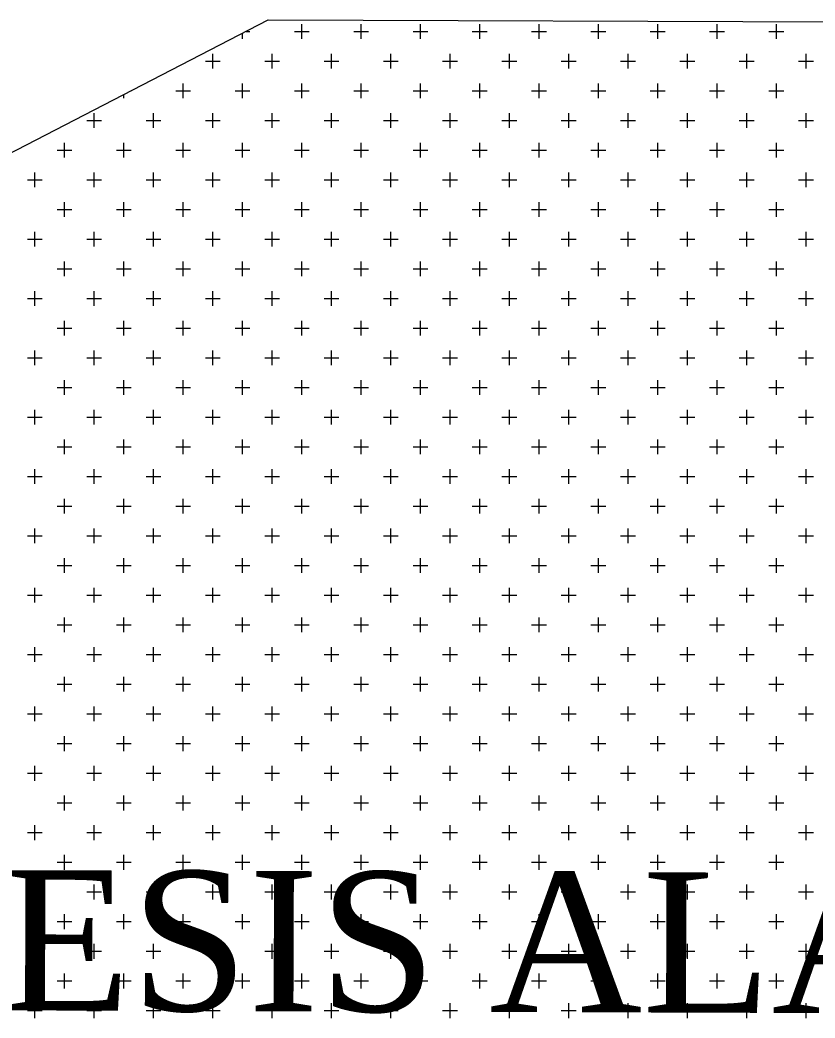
# Model space of a CAD drawing. Header units: metres. Extents: x 476631 to 477421, y 4483749 to 4484052.
# Drawn here: x 477283.62 to 477300.64, y 4484030.75 to 4484052.11 of the extents above; entities that cross this region are included whole.
import ezdxf

# ---------------------------------------------------------------- set-up
doc = ezdxf.new("R2010")
doc.units = ezdxf.units.M
doc.layers.add('PL_İDARİ_TESİS', color=163, linetype='Continuous', lineweight=0)
doc.layers.add('SM_SEMBOL', color=18, linetype='Continuous', lineweight=0)
doc.styles.get("Standard").update_dxf_attribs({"font": 'TimesNewRoman.ttf'})

msp = doc.modelspace()

# ---------------------------------------------------------------- linework, layer by layer
at = {"layer": 'PL_İDARİ_TESİS', "color": 5}
for p, q in [((477278.8, 4484046.885), (477288.938, 4484052.111)), ((477288.938, 4484052.111), (477307.48, 4484052.048))]:
    msp.add_line(p, q, dxfattribs=at)
at = {"layer": 'PL_İDARİ_TESİS', "color": 5, "linetype": 'Continuous'}
for p, q in [((477288.461, 4484051.865), (477288.542, 4484051.865)), ((477289.495, 4484051.865), (477289.812, 4484051.865)), ((477289.654, 4484051.706), (477289.654, 4484052.024)), ((477290.765, 4484051.865), (477291.082, 4484051.865)), ((477290.924, 4484051.706), (477290.924, 4484052.024)), ((477292.035, 4484051.865), (477292.352, 4484051.865)), ((477292.194, 4484051.706), (477292.194, 4484052.024)), ((477293.305, 4484051.865), (477293.622, 4484051.865)), ((477293.464, 4484051.706), (477293.464, 4484052.024)), ((477294.575, 4484051.865), (477294.892, 4484051.865)), ((477294.734, 4484051.706), (477294.734, 4484052.024)), ((477295.845, 4484051.865), (477296.162, 4484051.865)), ((477296.004, 4484051.706), (477296.004, 4484052.024)), ((477297.115, 4484051.865), (477297.432, 4484051.865)), ((477297.274, 4484051.706), (477297.274, 4484052.024)), ((477298.385, 4484051.865), (477298.702, 4484051.865)), ((477298.544, 4484051.706), (477298.544, 4484052.024)), ((477299.655, 4484051.865), (477299.972, 4484051.865)), ((477299.814, 4484051.706), (477299.814, 4484052.024)), ((477288.384, 4484051.706), (477288.384, 4484051.825)), ((477287.59, 4484051.23), (477287.907, 4484051.23)), ((477287.749, 4484051.071), (477287.749, 4484051.389)), ((477288.86, 4484051.23), (477289.177, 4484051.23)), ((477289.019, 4484051.071), (477289.019, 4484051.389)), ((477290.13, 4484051.23), (477290.447, 4484051.23)), ((477290.289, 4484051.071), (477290.289, 4484051.389)), ((477291.4, 4484051.23), (477291.717, 4484051.23)), ((477291.559, 4484051.071), (477291.559, 4484051.389)), ((477292.67, 4484051.23), (477292.987, 4484051.23)), ((477292.829, 4484051.071), (477292.829, 4484051.389)), ((477293.94, 4484051.23), (477294.257, 4484051.23)), ((477294.099, 4484051.071), (477294.099, 4484051.389)), ((477295.21, 4484051.23), (477295.527, 4484051.23)), ((477295.369, 4484051.071), (477295.369, 4484051.389)), ((477296.48, 4484051.23), (477296.797, 4484051.23)), ((477296.639, 4484051.071), (477296.639, 4484051.389)), ((477297.75, 4484051.23), (477298.067, 4484051.23)), ((477297.909, 4484051.071), (477297.909, 4484051.389)), ((477299.02, 4484051.23), (477299.337, 4484051.23)), ((477299.179, 4484051.071), (477299.179, 4484051.389)), ((477300.29, 4484051.23), (477300.607, 4484051.23)), ((477300.449, 4484051.071), (477300.449, 4484051.389)), ((477285.998, 4484050.595), (477286.002, 4484050.595)), ((477286.955, 4484050.595), (477287.272, 4484050.595)), ((477287.114, 4484050.436), (477287.114, 4484050.754)), ((477288.225, 4484050.595), (477288.542, 4484050.595)), ((477288.384, 4484050.436), (477288.384, 4484050.754)), ((477289.495, 4484050.595), (477289.812, 4484050.595)), ((477289.654, 4484050.436), (477289.654, 4484050.754)), ((477290.765, 4484050.595), (477291.082, 4484050.595)), ((477290.924, 4484050.436), (477290.924, 4484050.754)), ((477292.035, 4484050.595), (477292.352, 4484050.595)), ((477292.194, 4484050.436), (477292.194, 4484050.754)), ((477293.305, 4484050.595), (477293.622, 4484050.595)), ((477293.464, 4484050.436), (477293.464, 4484050.754)), ((477294.575, 4484050.595), (477294.892, 4484050.595)), ((477294.734, 4484050.436), (477294.734, 4484050.754)), ((477295.845, 4484050.595), (477296.162, 4484050.595)), ((477296.004, 4484050.436), (477296.004, 4484050.754)), ((477297.115, 4484050.595), (477297.432, 4484050.595)), ((477297.274, 4484050.436), (477297.274, 4484050.754)), ((477298.385, 4484050.595), (477298.702, 4484050.595)), ((477298.544, 4484050.436), (477298.544, 4484050.754)), ((477299.655, 4484050.595), (477299.972, 4484050.595)), ((477299.814, 4484050.436), (477299.814, 4484050.754)), ((477285.844, 4484050.436), (477285.844, 4484050.516)), ((477285.05, 4484049.96), (477285.367, 4484049.96)), ((477285.209, 4484049.801), (477285.209, 4484050.119)), ((477286.32, 4484049.96), (477286.637, 4484049.96)), ((477286.479, 4484049.801), (477286.479, 4484050.119)), ((477287.59, 4484049.96), (477287.907, 4484049.96)), ((477287.749, 4484049.801), (477287.749, 4484050.119)), ((477288.86, 4484049.96), (477289.177, 4484049.96)), ((477289.019, 4484049.801), (477289.019, 4484050.119)), ((477290.13, 4484049.96), (477290.447, 4484049.96)), ((477290.289, 4484049.801), (477290.289, 4484050.119)), ((477291.4, 4484049.96), (477291.717, 4484049.96)), ((477291.559, 4484049.801), (477291.559, 4484050.119)), ((477292.67, 4484049.96), (477292.987, 4484049.96)), ((477292.829, 4484049.801), (477292.829, 4484050.119)), ((477293.94, 4484049.96), (477294.257, 4484049.96)), ((477294.099, 4484049.801), (477294.099, 4484050.119)), ((477295.21, 4484049.96), (477295.527, 4484049.96)), ((477295.369, 4484049.801), (477295.369, 4484050.119)), ((477296.48, 4484049.96), (477296.797, 4484049.96)), ((477296.639, 4484049.801), (477296.639, 4484050.119)), ((477297.75, 4484049.96), (477298.067, 4484049.96)), ((477297.909, 4484049.801), (477297.909, 4484050.119)), ((477299.02, 4484049.96), (477299.337, 4484049.96)), ((477299.179, 4484049.801), (477299.179, 4484050.119)), ((477300.29, 4484049.96), (477300.607, 4484049.96)), ((477300.449, 4484049.801), (477300.449, 4484050.119)), ((477284.415, 4484049.325), (477284.732, 4484049.325)), ((477284.574, 4484049.166), (477284.574, 4484049.484)), ((477285.685, 4484049.325), (477286.002, 4484049.325)), ((477285.844, 4484049.166), (477285.844, 4484049.484)), ((477286.955, 4484049.325), (477287.272, 4484049.325)), ((477287.114, 4484049.166), (477287.114, 4484049.484)), ((477288.225, 4484049.325), (477288.542, 4484049.325)), ((477288.384, 4484049.166), (477288.384, 4484049.484)), ((477289.495, 4484049.325), (477289.812, 4484049.325)), ((477289.654, 4484049.166), (477289.654, 4484049.484)), ((477290.765, 4484049.325), (477291.082, 4484049.325)), ((477290.924, 4484049.166), (477290.924, 4484049.484)), ((477292.035, 4484049.325), (477292.352, 4484049.325)), ((477292.194, 4484049.166), (477292.194, 4484049.484)), ((477293.305, 4484049.325), (477293.622, 4484049.325)), ((477293.464, 4484049.166), (477293.464, 4484049.484)), ((477294.575, 4484049.325), (477294.892, 4484049.325)), ((477294.734, 4484049.166), (477294.734, 4484049.484)), ((477295.845, 4484049.325), (477296.162, 4484049.325)), ((477296.004, 4484049.166), (477296.004, 4484049.484)), ((477297.115, 4484049.325), (477297.432, 4484049.325)), ((477297.274, 4484049.166), (477297.274, 4484049.484)), ((477298.385, 4484049.325), (477298.702, 4484049.325)), ((477298.544, 4484049.166), (477298.544, 4484049.484)), ((477299.655, 4484049.325), (477299.972, 4484049.325)), ((477299.814, 4484049.166), (477299.814, 4484049.484)), ((477283.78, 4484048.69), (477284.097, 4484048.69)), ((477283.939, 4484048.531), (477283.939, 4484048.849)), ((477285.05, 4484048.69), (477285.367, 4484048.69)), ((477285.209, 4484048.531), (477285.209, 4484048.849)), ((477286.32, 4484048.69), (477286.637, 4484048.69)), ((477286.479, 4484048.531), (477286.479, 4484048.849)), ((477287.59, 4484048.69), (477287.907, 4484048.69)), ((477287.749, 4484048.531), (477287.749, 4484048.849)), ((477288.86, 4484048.69), (477289.177, 4484048.69)), ((477289.019, 4484048.531), (477289.019, 4484048.849)), ((477290.13, 4484048.69), (477290.447, 4484048.69)), ((477290.289, 4484048.531), (477290.289, 4484048.849)), ((477291.4, 4484048.69), (477291.717, 4484048.69)), ((477291.559, 4484048.531), (477291.559, 4484048.849)), ((477292.67, 4484048.69), (477292.987, 4484048.69)), ((477292.829, 4484048.531), (477292.829, 4484048.849)), ((477293.94, 4484048.69), (477294.257, 4484048.69)), ((477294.099, 4484048.531), (477294.099, 4484048.849)), ((477295.21, 4484048.69), (477295.527, 4484048.69)), ((477295.369, 4484048.531), (477295.369, 4484048.849)), ((477296.48, 4484048.69), (477296.797, 4484048.69)), ((477296.639, 4484048.531), (477296.639, 4484048.849)), ((477297.75, 4484048.69), (477298.067, 4484048.69)), ((477297.909, 4484048.531), (477297.909, 4484048.849)), ((477299.02, 4484048.69), (477299.337, 4484048.69)), ((477299.179, 4484048.531), (477299.179, 4484048.849)), ((477300.29, 4484048.69), (477300.607, 4484048.69)), ((477300.449, 4484048.531), (477300.449, 4484048.849)), ((477284.415, 4484048.055), (477284.732, 4484048.055)), ((477284.574, 4484047.896), (477284.574, 4484048.214)), ((477285.685, 4484048.055), (477286.002, 4484048.055)), ((477285.844, 4484047.896), (477285.844, 4484048.214)), ((477286.955, 4484048.055), (477287.272, 4484048.055)), ((477287.114, 4484047.896), (477287.114, 4484048.214)), ((477288.225, 4484048.055), (477288.542, 4484048.055)), ((477288.384, 4484047.896), (477288.384, 4484048.214)), ((477289.495, 4484048.055), (477289.812, 4484048.055)), ((477289.654, 4484047.896), (477289.654, 4484048.214)), ((477290.765, 4484048.055), (477291.082, 4484048.055)), ((477290.924, 4484047.896), (477290.924, 4484048.214)), ((477292.035, 4484048.055), (477292.352, 4484048.055)), ((477292.194, 4484047.896), (477292.194, 4484048.214)), ((477293.305, 4484048.055), (477293.622, 4484048.055)), ((477293.464, 4484047.896), (477293.464, 4484048.214)), ((477294.575, 4484048.055), (477294.892, 4484048.055)), ((477294.734, 4484047.896), (477294.734, 4484048.214)), ((477295.845, 4484048.055), (477296.162, 4484048.055)), ((477296.004, 4484047.896), (477296.004, 4484048.214)), ((477297.115, 4484048.055), (477297.432, 4484048.055)), ((477297.274, 4484047.896), (477297.274, 4484048.214)), ((477298.385, 4484048.055), (477298.702, 4484048.055)), ((477298.544, 4484047.896), (477298.544, 4484048.214)), ((477299.655, 4484048.055), (477299.972, 4484048.055)), ((477299.814, 4484047.896), (477299.814, 4484048.214)), ((477283.939, 4484047.261), (477283.939, 4484047.579)), ((477285.209, 4484047.261), (477285.209, 4484047.579)), ((477286.479, 4484047.261), (477286.479, 4484047.579)), ((477287.749, 4484047.261), (477287.749, 4484047.579)), ((477289.019, 4484047.261), (477289.019, 4484047.579)), ((477290.289, 4484047.261), (477290.289, 4484047.579)), ((477291.559, 4484047.261), (477291.559, 4484047.579)), ((477292.829, 4484047.261), (477292.829, 4484047.579)), ((477294.099, 4484047.261), (477294.099, 4484047.579)), ((477295.369, 4484047.261), (477295.369, 4484047.579)), ((477296.639, 4484047.261), (477296.639, 4484047.579)), ((477297.909, 4484047.261), (477297.909, 4484047.579)), ((477299.179, 4484047.261), (477299.179, 4484047.579)), ((477300.449, 4484047.261), (477300.449, 4484047.579)), ((477283.78, 4484047.42), (477284.097, 4484047.42)), ((477285.05, 4484047.42), (477285.367, 4484047.42)), ((477286.32, 4484047.42), (477286.637, 4484047.42)), ((477287.59, 4484047.42), (477287.907, 4484047.42)), ((477288.86, 4484047.42), (477289.177, 4484047.42)), ((477290.13, 4484047.42), (477290.447, 4484047.42)), ((477291.4, 4484047.42), (477291.717, 4484047.42)), ((477292.67, 4484047.42), (477292.987, 4484047.42)), ((477293.94, 4484047.42), (477294.257, 4484047.42)), ((477295.21, 4484047.42), (477295.527, 4484047.42)), ((477296.48, 4484047.42), (477296.797, 4484047.42)), ((477297.75, 4484047.42), (477298.067, 4484047.42)), ((477299.02, 4484047.42), (477299.337, 4484047.42)), ((477300.29, 4484047.42), (477300.607, 4484047.42)), ((477284.574, 4484046.626), (477284.574, 4484046.944)), ((477285.844, 4484046.626), (477285.844, 4484046.944)), ((477287.114, 4484046.626), (477287.114, 4484046.944)), ((477288.384, 4484046.626), (477288.384, 4484046.944)), ((477289.654, 4484046.626), (477289.654, 4484046.944)), ((477290.924, 4484046.626), (477290.924, 4484046.944)), ((477292.194, 4484046.626), (477292.194, 4484046.944)), ((477293.464, 4484046.626), (477293.464, 4484046.944)), ((477294.734, 4484046.626), (477294.734, 4484046.944)), ((477296.004, 4484046.626), (477296.004, 4484046.944)), ((477297.274, 4484046.626), (477297.274, 4484046.944)), ((477298.544, 4484046.626), (477298.544, 4484046.944)), ((477299.814, 4484046.626), (477299.814, 4484046.944)), ((477284.415, 4484046.785), (477284.732, 4484046.785)), ((477285.685, 4484046.785), (477286.002, 4484046.785)), ((477286.955, 4484046.785), (477287.272, 4484046.785)), ((477288.225, 4484046.785), (477288.542, 4484046.785)), ((477289.495, 4484046.785), (477289.812, 4484046.785)), ((477290.765, 4484046.785), (477291.082, 4484046.785)), ((477292.035, 4484046.785), (477292.352, 4484046.785)), ((477293.305, 4484046.785), (477293.622, 4484046.785)), ((477294.575, 4484046.785), (477294.892, 4484046.785)), ((477295.845, 4484046.785), (477296.162, 4484046.785)), ((477297.115, 4484046.785), (477297.432, 4484046.785)), ((477298.385, 4484046.785), (477298.702, 4484046.785)), ((477299.655, 4484046.785), (477299.972, 4484046.785)), ((477283.939, 4484045.991), (477283.939, 4484046.309)), ((477285.209, 4484045.991), (477285.209, 4484046.309)), ((477286.479, 4484045.991), (477286.479, 4484046.309)), ((477287.749, 4484045.991), (477287.749, 4484046.309)), ((477289.019, 4484045.991), (477289.019, 4484046.309)), ((477290.289, 4484045.991), (477290.289, 4484046.309)), ((477291.559, 4484045.991), (477291.559, 4484046.309)), ((477292.829, 4484045.991), (477292.829, 4484046.309)), ((477294.099, 4484045.991), (477294.099, 4484046.309)), ((477295.369, 4484045.991), (477295.369, 4484046.309)), ((477296.639, 4484045.991), (477296.639, 4484046.309)), ((477297.909, 4484045.991), (477297.909, 4484046.309)), ((477299.179, 4484045.991), (477299.179, 4484046.309)), ((477300.449, 4484045.991), (477300.449, 4484046.309)), ((477283.78, 4484046.15), (477284.097, 4484046.15)), ((477285.05, 4484046.15), (477285.367, 4484046.15)), ((477286.32, 4484046.15), (477286.637, 4484046.15)), ((477287.59, 4484046.15), (477287.907, 4484046.15)), ((477288.86, 4484046.15), (477289.177, 4484046.15)), ((477290.13, 4484046.15), (477290.447, 4484046.15)), ((477291.4, 4484046.15), (477291.717, 4484046.15)), ((477292.67, 4484046.15), (477292.987, 4484046.15)), ((477293.94, 4484046.15), (477294.257, 4484046.15)), ((477295.21, 4484046.15), (477295.527, 4484046.15)), ((477296.48, 4484046.15), (477296.797, 4484046.15)), ((477297.75, 4484046.15), (477298.067, 4484046.15)), ((477299.02, 4484046.15), (477299.337, 4484046.15)), ((477300.29, 4484046.15), (477300.607, 4484046.15)), ((477284.574, 4484045.356), (477284.574, 4484045.674)), ((477285.844, 4484045.356), (477285.844, 4484045.674)), ((477287.114, 4484045.356), (477287.114, 4484045.674)), ((477288.384, 4484045.356), (477288.384, 4484045.674)), ((477289.654, 4484045.356), (477289.654, 4484045.674)), ((477290.924, 4484045.356), (477290.924, 4484045.674)), ((477292.194, 4484045.356), (477292.194, 4484045.674)), ((477293.464, 4484045.356), (477293.464, 4484045.674)), ((477294.734, 4484045.356), (477294.734, 4484045.674)), ((477296.004, 4484045.356), (477296.004, 4484045.674)), ((477297.274, 4484045.356), (477297.274, 4484045.674)), ((477298.544, 4484045.356), (477298.544, 4484045.674)), ((477299.814, 4484045.356), (477299.814, 4484045.674)), ((477284.415, 4484045.515), (477284.732, 4484045.515)), ((477285.685, 4484045.515), (477286.002, 4484045.515)), ((477286.955, 4484045.515), (477287.272, 4484045.515)), ((477288.225, 4484045.515), (477288.542, 4484045.515)), ((477289.495, 4484045.515), (477289.812, 4484045.515)), ((477290.765, 4484045.515), (477291.082, 4484045.515)), ((477292.035, 4484045.515), (477292.352, 4484045.515)), ((477293.305, 4484045.515), (477293.622, 4484045.515)), ((477294.575, 4484045.515), (477294.892, 4484045.515)), ((477295.845, 4484045.515), (477296.162, 4484045.515)), ((477297.115, 4484045.515), (477297.432, 4484045.515)), ((477298.385, 4484045.515), (477298.702, 4484045.515)), ((477299.655, 4484045.515), (477299.972, 4484045.515)), ((477283.939, 4484044.721), (477283.939, 4484045.039)), ((477285.209, 4484044.721), (477285.209, 4484045.039)), ((477286.479, 4484044.721), (477286.479, 4484045.039)), ((477287.749, 4484044.721), (477287.749, 4484045.039)), ((477289.019, 4484044.721), (477289.019, 4484045.039)), ((477290.289, 4484044.721), (477290.289, 4484045.039)), ((477291.559, 4484044.721), (477291.559, 4484045.039)), ((477292.829, 4484044.721), (477292.829, 4484045.039)), ((477294.099, 4484044.721), (477294.099, 4484045.039)), ((477295.369, 4484044.721), (477295.369, 4484045.039)), ((477296.639, 4484044.721), (477296.639, 4484045.039)), ((477297.909, 4484044.721), (477297.909, 4484045.039)), ((477299.179, 4484044.721), (477299.179, 4484045.039)), ((477300.449, 4484044.721), (477300.449, 4484045.039)), ((477283.78, 4484044.88), (477284.097, 4484044.88)), ((477285.05, 4484044.88), (477285.367, 4484044.88)), ((477286.32, 4484044.88), (477286.637, 4484044.88)), ((477287.59, 4484044.88), (477287.907, 4484044.88)), ((477288.86, 4484044.88), (477289.177, 4484044.88)), ((477290.13, 4484044.88), (477290.447, 4484044.88)), ((477291.4, 4484044.88), (477291.717, 4484044.88)), ((477292.67, 4484044.88), (477292.987, 4484044.88)), ((477293.94, 4484044.88), (477294.257, 4484044.88)), ((477295.21, 4484044.88), (477295.527, 4484044.88)), ((477296.48, 4484044.88), (477296.797, 4484044.88)), ((477297.75, 4484044.88), (477298.067, 4484044.88)), ((477299.02, 4484044.88), (477299.337, 4484044.88)), ((477300.29, 4484044.88), (477300.607, 4484044.88)), ((477284.574, 4484044.086), (477284.574, 4484044.404)), ((477285.844, 4484044.086), (477285.844, 4484044.404)), ((477287.114, 4484044.086), (477287.114, 4484044.404)), ((477288.384, 4484044.086), (477288.384, 4484044.404)), ((477289.654, 4484044.086), (477289.654, 4484044.404)), ((477290.924, 4484044.086), (477290.924, 4484044.404)), ((477292.194, 4484044.086), (477292.194, 4484044.404)), ((477293.464, 4484044.086), (477293.464, 4484044.404)), ((477294.734, 4484044.086), (477294.734, 4484044.404)), ((477296.004, 4484044.086), (477296.004, 4484044.404)), ((477297.274, 4484044.086), (477297.274, 4484044.404)), ((477298.544, 4484044.086), (477298.544, 4484044.404)), ((477299.814, 4484044.086), (477299.814, 4484044.404)), ((477284.415, 4484044.245), (477284.732, 4484044.245)), ((477285.685, 4484044.245), (477286.002, 4484044.245)), ((477286.955, 4484044.245), (477287.272, 4484044.245)), ((477288.225, 4484044.245), (477288.542, 4484044.245)), ((477289.495, 4484044.245), (477289.812, 4484044.245)), ((477290.765, 4484044.245), (477291.082, 4484044.245)), ((477292.035, 4484044.245), (477292.352, 4484044.245)), ((477293.305, 4484044.245), (477293.622, 4484044.245)), ((477294.575, 4484044.245), (477294.892, 4484044.245)), ((477295.845, 4484044.245), (477296.162, 4484044.245)), ((477297.115, 4484044.245), (477297.432, 4484044.245)), ((477298.385, 4484044.245), (477298.702, 4484044.245)), ((477299.655, 4484044.245), (477299.972, 4484044.245)), ((477283.939, 4484043.451), (477283.939, 4484043.769)), ((477285.209, 4484043.451), (477285.209, 4484043.769)), ((477286.479, 4484043.451), (477286.479, 4484043.769)), ((477287.749, 4484043.451), (477287.749, 4484043.769)), ((477289.019, 4484043.451), (477289.019, 4484043.769)), ((477290.289, 4484043.451), (477290.289, 4484043.769)), ((477291.559, 4484043.451), (477291.559, 4484043.769)), ((477292.829, 4484043.451), (477292.829, 4484043.769)), ((477294.099, 4484043.451), (477294.099, 4484043.769)), ((477295.369, 4484043.451), (477295.369, 4484043.769)), ((477296.639, 4484043.451), (477296.639, 4484043.769)), ((477297.909, 4484043.451), (477297.909, 4484043.769)), ((477299.179, 4484043.451), (477299.179, 4484043.769)), ((477300.449, 4484043.451), (477300.449, 4484043.769)), ((477283.78, 4484043.61), (477284.097, 4484043.61)), ((477285.05, 4484043.61), (477285.367, 4484043.61)), ((477286.32, 4484043.61), (477286.637, 4484043.61)), ((477287.59, 4484043.61), (477287.907, 4484043.61)), ((477288.86, 4484043.61), (477289.177, 4484043.61)), ((477290.13, 4484043.61), (477290.447, 4484043.61)), ((477291.4, 4484043.61), (477291.717, 4484043.61)), ((477292.67, 4484043.61), (477292.987, 4484043.61)), ((477293.94, 4484043.61), (477294.257, 4484043.61)), ((477295.21, 4484043.61), (477295.527, 4484043.61)), ((477296.48, 4484043.61), (477296.797, 4484043.61)), ((477297.75, 4484043.61), (477298.067, 4484043.61)), ((477299.02, 4484043.61), (477299.337, 4484043.61)), ((477300.29, 4484043.61), (477300.607, 4484043.61)), ((477284.574, 4484042.816), (477284.574, 4484043.134)), ((477285.844, 4484042.816), (477285.844, 4484043.134)), ((477287.114, 4484042.816), (477287.114, 4484043.134)), ((477288.384, 4484042.816), (477288.384, 4484043.134)), ((477289.654, 4484042.816), (477289.654, 4484043.134)), ((477290.924, 4484042.816), (477290.924, 4484043.134)), ((477292.194, 4484042.816), (477292.194, 4484043.134)), ((477293.464, 4484042.816), (477293.464, 4484043.134)), ((477294.734, 4484042.816), (477294.734, 4484043.134)), ((477296.004, 4484042.816), (477296.004, 4484043.134)), ((477297.274, 4484042.816), (477297.274, 4484043.134)), ((477298.544, 4484042.816), (477298.544, 4484043.134)), ((477299.814, 4484042.816), (477299.814, 4484043.134)), ((477284.415, 4484042.975), (477284.732, 4484042.975)), ((477285.685, 4484042.975), (477286.002, 4484042.975)), ((477286.955, 4484042.975), (477287.272, 4484042.975)), ((477288.225, 4484042.975), (477288.542, 4484042.975)), ((477289.495, 4484042.975), (477289.812, 4484042.975)), ((477290.765, 4484042.975), (477291.082, 4484042.975)), ((477292.035, 4484042.975), (477292.352, 4484042.975)), ((477293.305, 4484042.975), (477293.622, 4484042.975)), ((477294.575, 4484042.975), (477294.892, 4484042.975)), ((477295.845, 4484042.975), (477296.162, 4484042.975)), ((477297.115, 4484042.975), (477297.432, 4484042.975)), ((477298.385, 4484042.975), (477298.702, 4484042.975)), ((477299.655, 4484042.975), (477299.972, 4484042.975)), ((477283.939, 4484042.181), (477283.939, 4484042.499)), ((477285.209, 4484042.181), (477285.209, 4484042.499)), ((477286.479, 4484042.181), (477286.479, 4484042.499)), ((477287.749, 4484042.181), (477287.749, 4484042.499)), ((477289.019, 4484042.181), (477289.019, 4484042.499)), ((477290.289, 4484042.181), (477290.289, 4484042.499)), ((477291.559, 4484042.181), (477291.559, 4484042.499)), ((477292.829, 4484042.181), (477292.829, 4484042.499)), ((477294.099, 4484042.181), (477294.099, 4484042.499)), ((477295.369, 4484042.181), (477295.369, 4484042.499)), ((477296.639, 4484042.181), (477296.639, 4484042.499)), ((477297.909, 4484042.181), (477297.909, 4484042.499)), ((477299.179, 4484042.181), (477299.179, 4484042.499)), ((477300.449, 4484042.181), (477300.449, 4484042.499)), ((477283.78, 4484042.34), (477284.097, 4484042.34)), ((477285.05, 4484042.34), (477285.367, 4484042.34)), ((477286.32, 4484042.34), (477286.637, 4484042.34)), ((477287.59, 4484042.34), (477287.907, 4484042.34)), ((477288.86, 4484042.34), (477289.177, 4484042.34)), ((477290.13, 4484042.34), (477290.447, 4484042.34)), ((477291.4, 4484042.34), (477291.717, 4484042.34)), ((477292.67, 4484042.34), (477292.987, 4484042.34)), ((477293.94, 4484042.34), (477294.257, 4484042.34)), ((477295.21, 4484042.34), (477295.527, 4484042.34)), ((477296.48, 4484042.34), (477296.797, 4484042.34)), ((477297.75, 4484042.34), (477298.067, 4484042.34)), ((477299.02, 4484042.34), (477299.337, 4484042.34)), ((477300.29, 4484042.34), (477300.607, 4484042.34)), ((477284.574, 4484041.546), (477284.574, 4484041.864)), ((477285.844, 4484041.546), (477285.844, 4484041.864)), ((477287.114, 4484041.546), (477287.114, 4484041.864)), ((477288.384, 4484041.546), (477288.384, 4484041.864)), ((477289.654, 4484041.546), (477289.654, 4484041.864)), ((477290.924, 4484041.546), (477290.924, 4484041.864)), ((477292.194, 4484041.546), (477292.194, 4484041.864)), ((477293.464, 4484041.546), (477293.464, 4484041.864)), ((477294.734, 4484041.546), (477294.734, 4484041.864)), ((477296.004, 4484041.546), (477296.004, 4484041.864)), ((477297.274, 4484041.546), (477297.274, 4484041.864)), ((477298.544, 4484041.546), (477298.544, 4484041.864)), ((477299.814, 4484041.546), (477299.814, 4484041.864)), ((477284.415, 4484041.705), (477284.732, 4484041.705)), ((477285.685, 4484041.705), (477286.002, 4484041.705)), ((477286.955, 4484041.705), (477287.272, 4484041.705)), ((477288.225, 4484041.705), (477288.542, 4484041.705)), ((477289.495, 4484041.705), (477289.812, 4484041.705)), ((477290.765, 4484041.705), (477291.082, 4484041.705)), ((477292.035, 4484041.705), (477292.352, 4484041.705)), ((477293.305, 4484041.705), (477293.622, 4484041.705)), ((477294.575, 4484041.705), (477294.892, 4484041.705)), ((477295.845, 4484041.705), (477296.162, 4484041.705)), ((477297.115, 4484041.705), (477297.432, 4484041.705)), ((477298.385, 4484041.705), (477298.702, 4484041.705)), ((477299.655, 4484041.705), (477299.972, 4484041.705)), ((477283.939, 4484040.911), (477283.939, 4484041.229)), ((477285.209, 4484040.911), (477285.209, 4484041.229)), ((477286.479, 4484040.911), (477286.479, 4484041.229)), ((477287.749, 4484040.911), (477287.749, 4484041.229)), ((477289.019, 4484040.911), (477289.019, 4484041.229)), ((477290.289, 4484040.911), (477290.289, 4484041.229)), ((477291.559, 4484040.911), (477291.559, 4484041.229)), ((477292.829, 4484040.911), (477292.829, 4484041.229)), ((477294.099, 4484040.911), (477294.099, 4484041.229)), ((477295.369, 4484040.911), (477295.369, 4484041.229)), ((477296.639, 4484040.911), (477296.639, 4484041.229)), ((477297.909, 4484040.911), (477297.909, 4484041.229)), ((477299.179, 4484040.911), (477299.179, 4484041.229)), ((477300.449, 4484040.911), (477300.449, 4484041.229)), ((477283.78, 4484041.07), (477284.097, 4484041.07)), ((477285.05, 4484041.07), (477285.367, 4484041.07)), ((477286.32, 4484041.07), (477286.637, 4484041.07)), ((477287.59, 4484041.07), (477287.907, 4484041.07)), ((477288.86, 4484041.07), (477289.177, 4484041.07)), ((477290.13, 4484041.07), (477290.447, 4484041.07)), ((477291.4, 4484041.07), (477291.717, 4484041.07)), ((477292.67, 4484041.07), (477292.987, 4484041.07)), ((477293.94, 4484041.07), (477294.257, 4484041.07)), ((477295.21, 4484041.07), (477295.527, 4484041.07)), ((477296.48, 4484041.07), (477296.797, 4484041.07)), ((477297.75, 4484041.07), (477298.067, 4484041.07)), ((477299.02, 4484041.07), (477299.337, 4484041.07)), ((477300.29, 4484041.07), (477300.607, 4484041.07)), ((477284.574, 4484040.276), (477284.574, 4484040.594)), ((477285.844, 4484040.276), (477285.844, 4484040.594)), ((477287.114, 4484040.276), (477287.114, 4484040.594)), ((477288.384, 4484040.276), (477288.384, 4484040.594)), ((477289.654, 4484040.276), (477289.654, 4484040.594)), ((477290.924, 4484040.276), (477290.924, 4484040.594)), ((477292.194, 4484040.276), (477292.194, 4484040.594)), ((477293.464, 4484040.276), (477293.464, 4484040.594)), ((477294.734, 4484040.276), (477294.734, 4484040.594)), ((477296.004, 4484040.276), (477296.004, 4484040.594)), ((477297.274, 4484040.276), (477297.274, 4484040.594)), ((477298.544, 4484040.276), (477298.544, 4484040.594)), ((477299.814, 4484040.276), (477299.814, 4484040.594)), ((477284.415, 4484040.435), (477284.732, 4484040.435)), ((477285.685, 4484040.435), (477286.002, 4484040.435)), ((477286.955, 4484040.435), (477287.272, 4484040.435)), ((477288.225, 4484040.435), (477288.542, 4484040.435)), ((477289.495, 4484040.435), (477289.812, 4484040.435)), ((477290.765, 4484040.435), (477291.082, 4484040.435)), ((477292.035, 4484040.435), (477292.352, 4484040.435)), ((477293.305, 4484040.435), (477293.622, 4484040.435)), ((477294.575, 4484040.435), (477294.892, 4484040.435)), ((477295.845, 4484040.435), (477296.162, 4484040.435)), ((477297.115, 4484040.435), (477297.432, 4484040.435)), ((477298.385, 4484040.435), (477298.702, 4484040.435)), ((477299.655, 4484040.435), (477299.972, 4484040.435)), ((477283.939, 4484039.641), (477283.939, 4484039.959)), ((477285.209, 4484039.641), (477285.209, 4484039.959)), ((477286.479, 4484039.641), (477286.479, 4484039.959)), ((477287.749, 4484039.641), (477287.749, 4484039.959)), ((477289.019, 4484039.641), (477289.019, 4484039.959)), ((477290.289, 4484039.641), (477290.289, 4484039.959)), ((477291.559, 4484039.641), (477291.559, 4484039.959)), ((477292.829, 4484039.641), (477292.829, 4484039.959)), ((477294.099, 4484039.641), (477294.099, 4484039.959)), ((477295.369, 4484039.641), (477295.369, 4484039.959)), ((477296.639, 4484039.641), (477296.639, 4484039.959)), ((477297.909, 4484039.641), (477297.909, 4484039.959)), ((477299.179, 4484039.641), (477299.179, 4484039.959)), ((477300.449, 4484039.641), (477300.449, 4484039.959)), ((477283.78, 4484039.8), (477284.097, 4484039.8)), ((477285.05, 4484039.8), (477285.367, 4484039.8)), ((477286.32, 4484039.8), (477286.637, 4484039.8)), ((477287.59, 4484039.8), (477287.907, 4484039.8)), ((477288.86, 4484039.8), (477289.177, 4484039.8)), ((477290.13, 4484039.8), (477290.447, 4484039.8)), ((477291.4, 4484039.8), (477291.717, 4484039.8)), ((477292.67, 4484039.8), (477292.987, 4484039.8)), ((477293.94, 4484039.8), (477294.257, 4484039.8)), ((477295.21, 4484039.8), (477295.527, 4484039.8)), ((477296.48, 4484039.8), (477296.797, 4484039.8)), ((477297.75, 4484039.8), (477298.067, 4484039.8)), ((477299.02, 4484039.8), (477299.337, 4484039.8)), ((477300.29, 4484039.8), (477300.607, 4484039.8)), ((477284.574, 4484039.006), (477284.574, 4484039.324)), ((477285.844, 4484039.006), (477285.844, 4484039.324)), ((477287.114, 4484039.006), (477287.114, 4484039.324)), ((477288.384, 4484039.006), (477288.384, 4484039.324)), ((477289.654, 4484039.006), (477289.654, 4484039.324)), ((477290.924, 4484039.006), (477290.924, 4484039.324)), ((477292.194, 4484039.006), (477292.194, 4484039.324)), ((477293.464, 4484039.006), (477293.464, 4484039.324)), ((477294.734, 4484039.006), (477294.734, 4484039.324)), ((477296.004, 4484039.006), (477296.004, 4484039.324)), ((477297.274, 4484039.006), (477297.274, 4484039.324)), ((477298.544, 4484039.006), (477298.544, 4484039.324)), ((477299.814, 4484039.006), (477299.814, 4484039.324)), ((477284.415, 4484039.165), (477284.732, 4484039.165)), ((477285.685, 4484039.165), (477286.002, 4484039.165)), ((477286.955, 4484039.165), (477287.272, 4484039.165)), ((477288.225, 4484039.165), (477288.542, 4484039.165)), ((477289.495, 4484039.165), (477289.812, 4484039.165)), ((477290.765, 4484039.165), (477291.082, 4484039.165)), ((477292.035, 4484039.165), (477292.352, 4484039.165)), ((477293.305, 4484039.165), (477293.622, 4484039.165)), ((477294.575, 4484039.165), (477294.892, 4484039.165)), ((477295.845, 4484039.165), (477296.162, 4484039.165)), ((477297.115, 4484039.165), (477297.432, 4484039.165)), ((477298.385, 4484039.165), (477298.702, 4484039.165)), ((477299.655, 4484039.165), (477299.972, 4484039.165)), ((477283.939, 4484038.371), (477283.939, 4484038.689)), ((477285.209, 4484038.371), (477285.209, 4484038.689)), ((477286.479, 4484038.371), (477286.479, 4484038.689)), ((477287.749, 4484038.371), (477287.749, 4484038.689)), ((477289.019, 4484038.371), (477289.019, 4484038.689)), ((477290.289, 4484038.371), (477290.289, 4484038.689)), ((477291.559, 4484038.371), (477291.559, 4484038.689)), ((477292.829, 4484038.371), (477292.829, 4484038.689)), ((477294.099, 4484038.371), (477294.099, 4484038.689)), ((477295.369, 4484038.371), (477295.369, 4484038.689)), ((477296.639, 4484038.371), (477296.639, 4484038.689)), ((477297.909, 4484038.371), (477297.909, 4484038.689)), ((477299.179, 4484038.371), (477299.179, 4484038.689)), ((477300.449, 4484038.371), (477300.449, 4484038.689)), ((477283.78, 4484038.53), (477284.097, 4484038.53)), ((477285.05, 4484038.53), (477285.367, 4484038.53)), ((477286.32, 4484038.53), (477286.637, 4484038.53)), ((477287.59, 4484038.53), (477287.907, 4484038.53)), ((477288.86, 4484038.53), (477289.177, 4484038.53)), ((477290.13, 4484038.53), (477290.447, 4484038.53)), ((477291.4, 4484038.53), (477291.717, 4484038.53)), ((477292.67, 4484038.53), (477292.987, 4484038.53)), ((477293.94, 4484038.53), (477294.257, 4484038.53)), ((477295.21, 4484038.53), (477295.527, 4484038.53)), ((477296.48, 4484038.53), (477296.797, 4484038.53)), ((477297.75, 4484038.53), (477298.067, 4484038.53)), ((477299.02, 4484038.53), (477299.337, 4484038.53)), ((477300.29, 4484038.53), (477300.607, 4484038.53)), ((477284.574, 4484037.736), (477284.574, 4484038.054)), ((477285.844, 4484037.736), (477285.844, 4484038.054)), ((477287.114, 4484037.736), (477287.114, 4484038.054)), ((477288.384, 4484037.736), (477288.384, 4484038.054)), ((477289.654, 4484037.736), (477289.654, 4484038.054)), ((477290.924, 4484037.736), (477290.924, 4484038.054)), ((477292.194, 4484037.736), (477292.194, 4484038.054)), ((477293.464, 4484037.736), (477293.464, 4484038.054)), ((477294.734, 4484037.736), (477294.734, 4484038.054)), ((477296.004, 4484037.736), (477296.004, 4484038.054)), ((477297.274, 4484037.736), (477297.274, 4484038.054)), ((477298.544, 4484037.736), (477298.544, 4484038.054)), ((477299.814, 4484037.736), (477299.814, 4484038.054)), ((477284.415, 4484037.895), (477284.732, 4484037.895)), ((477285.685, 4484037.895), (477286.002, 4484037.895)), ((477286.955, 4484037.895), (477287.272, 4484037.895)), ((477288.225, 4484037.895), (477288.542, 4484037.895)), ((477289.495, 4484037.895), (477289.812, 4484037.895)), ((477290.765, 4484037.895), (477291.082, 4484037.895)), ((477292.035, 4484037.895), (477292.352, 4484037.895)), ((477293.305, 4484037.895), (477293.622, 4484037.895)), ((477294.575, 4484037.895), (477294.892, 4484037.895)), ((477295.845, 4484037.895), (477296.162, 4484037.895)), ((477297.115, 4484037.895), (477297.432, 4484037.895)), ((477298.385, 4484037.895), (477298.702, 4484037.895)), ((477299.655, 4484037.895), (477299.972, 4484037.895)), ((477283.939, 4484037.101), (477283.939, 4484037.419)), ((477285.209, 4484037.101), (477285.209, 4484037.419)), ((477286.479, 4484037.101), (477286.479, 4484037.419)), ((477287.749, 4484037.101), (477287.749, 4484037.419)), ((477289.019, 4484037.101), (477289.019, 4484037.419)), ((477290.289, 4484037.101), (477290.289, 4484037.419)), ((477291.559, 4484037.101), (477291.559, 4484037.419)), ((477292.829, 4484037.101), (477292.829, 4484037.419)), ((477294.099, 4484037.101), (477294.099, 4484037.419)), ((477295.369, 4484037.101), (477295.369, 4484037.419)), ((477296.639, 4484037.101), (477296.639, 4484037.419)), ((477297.909, 4484037.101), (477297.909, 4484037.419)), ((477299.179, 4484037.101), (477299.179, 4484037.419)), ((477300.449, 4484037.101), (477300.449, 4484037.419)), ((477283.78, 4484037.26), (477284.097, 4484037.26)), ((477285.05, 4484037.26), (477285.367, 4484037.26)), ((477286.32, 4484037.26), (477286.637, 4484037.26)), ((477287.59, 4484037.26), (477287.907, 4484037.26)), ((477288.86, 4484037.26), (477289.177, 4484037.26)), ((477290.13, 4484037.26), (477290.447, 4484037.26)), ((477291.4, 4484037.26), (477291.717, 4484037.26)), ((477292.67, 4484037.26), (477292.987, 4484037.26)), ((477293.94, 4484037.26), (477294.257, 4484037.26)), ((477295.21, 4484037.26), (477295.527, 4484037.26)), ((477296.48, 4484037.26), (477296.797, 4484037.26)), ((477297.75, 4484037.26), (477298.067, 4484037.26)), ((477299.02, 4484037.26), (477299.337, 4484037.26)), ((477300.29, 4484037.26), (477300.607, 4484037.26)), ((477284.574, 4484036.466), (477284.574, 4484036.784)), ((477285.844, 4484036.466), (477285.844, 4484036.784)), ((477287.114, 4484036.466), (477287.114, 4484036.784)), ((477288.384, 4484036.466), (477288.384, 4484036.784)), ((477289.654, 4484036.466), (477289.654, 4484036.784)), ((477290.924, 4484036.466), (477290.924, 4484036.784)), ((477292.194, 4484036.466), (477292.194, 4484036.784)), ((477293.464, 4484036.466), (477293.464, 4484036.784)), ((477294.734, 4484036.466), (477294.734, 4484036.784)), ((477296.004, 4484036.466), (477296.004, 4484036.784)), ((477297.274, 4484036.466), (477297.274, 4484036.784)), ((477298.544, 4484036.466), (477298.544, 4484036.784)), ((477299.814, 4484036.466), (477299.814, 4484036.784)), ((477284.415, 4484036.625), (477284.732, 4484036.625)), ((477285.685, 4484036.625), (477286.002, 4484036.625)), ((477286.955, 4484036.625), (477287.272, 4484036.625)), ((477288.225, 4484036.625), (477288.542, 4484036.625)), ((477289.495, 4484036.625), (477289.812, 4484036.625)), ((477290.765, 4484036.625), (477291.082, 4484036.625)), ((477292.035, 4484036.625), (477292.352, 4484036.625)), ((477293.305, 4484036.625), (477293.622, 4484036.625)), ((477294.575, 4484036.625), (477294.892, 4484036.625)), ((477295.845, 4484036.625), (477296.162, 4484036.625)), ((477297.115, 4484036.625), (477297.432, 4484036.625)), ((477298.385, 4484036.625), (477298.702, 4484036.625)), ((477299.655, 4484036.625), (477299.972, 4484036.625)), ((477283.939, 4484035.831), (477283.939, 4484036.149)), ((477285.209, 4484035.831), (477285.209, 4484036.149)), ((477286.479, 4484035.831), (477286.479, 4484036.149)), ((477287.749, 4484035.831), (477287.749, 4484036.149)), ((477289.019, 4484035.831), (477289.019, 4484036.149)), ((477290.289, 4484035.831), (477290.289, 4484036.149)), ((477291.559, 4484035.831), (477291.559, 4484036.149)), ((477292.829, 4484035.831), (477292.829, 4484036.149)), ((477294.099, 4484035.831), (477294.099, 4484036.149)), ((477295.369, 4484035.831), (477295.369, 4484036.149)), ((477296.639, 4484035.831), (477296.639, 4484036.149)), ((477297.909, 4484035.831), (477297.909, 4484036.149)), ((477299.179, 4484035.831), (477299.179, 4484036.149)), ((477300.449, 4484035.831), (477300.449, 4484036.149)), ((477283.78, 4484035.99), (477284.097, 4484035.99)), ((477285.05, 4484035.99), (477285.367, 4484035.99)), ((477286.32, 4484035.99), (477286.637, 4484035.99)), ((477287.59, 4484035.99), (477287.907, 4484035.99)), ((477288.86, 4484035.99), (477289.177, 4484035.99)), ((477290.13, 4484035.99), (477290.447, 4484035.99)), ((477291.4, 4484035.99), (477291.717, 4484035.99)), ((477292.67, 4484035.99), (477292.987, 4484035.99)), ((477293.94, 4484035.99), (477294.257, 4484035.99)), ((477295.21, 4484035.99), (477295.527, 4484035.99)), ((477296.48, 4484035.99), (477296.797, 4484035.99)), ((477297.75, 4484035.99), (477298.067, 4484035.99)), ((477299.02, 4484035.99), (477299.337, 4484035.99)), ((477300.29, 4484035.99), (477300.607, 4484035.99)), ((477284.574, 4484035.196), (477284.574, 4484035.514)), ((477285.844, 4484035.196), (477285.844, 4484035.514)), ((477287.114, 4484035.196), (477287.114, 4484035.514)), ((477288.384, 4484035.196), (477288.384, 4484035.514)), ((477289.654, 4484035.196), (477289.654, 4484035.514)), ((477290.924, 4484035.196), (477290.924, 4484035.514)), ((477292.194, 4484035.196), (477292.194, 4484035.514)), ((477293.464, 4484035.196), (477293.464, 4484035.514)), ((477294.734, 4484035.196), (477294.734, 4484035.514)), ((477296.004, 4484035.196), (477296.004, 4484035.514)), ((477297.274, 4484035.196), (477297.274, 4484035.514)), ((477298.544, 4484035.196), (477298.544, 4484035.514)), ((477299.814, 4484035.196), (477299.814, 4484035.514)), ((477284.415, 4484035.355), (477284.732, 4484035.355)), ((477285.685, 4484035.355), (477286.002, 4484035.355)), ((477286.955, 4484035.355), (477287.272, 4484035.355)), ((477288.225, 4484035.355), (477288.542, 4484035.355)), ((477289.495, 4484035.355), (477289.812, 4484035.355)), ((477290.765, 4484035.355), (477291.082, 4484035.355)), ((477292.035, 4484035.355), (477292.352, 4484035.355)), ((477293.305, 4484035.355), (477293.622, 4484035.355)), ((477294.575, 4484035.355), (477294.892, 4484035.355)), ((477295.845, 4484035.355), (477296.162, 4484035.355)), ((477297.115, 4484035.355), (477297.432, 4484035.355)), ((477298.385, 4484035.355), (477298.702, 4484035.355)), ((477299.655, 4484035.355), (477299.972, 4484035.355)), ((477283.939, 4484034.561), (477283.939, 4484034.879)), ((477285.209, 4484034.561), (477285.209, 4484034.879)), ((477286.479, 4484034.561), (477286.479, 4484034.879)), ((477287.749, 4484034.561), (477287.749, 4484034.879)), ((477289.019, 4484034.561), (477289.019, 4484034.879)), ((477290.289, 4484034.561), (477290.289, 4484034.879)), ((477291.559, 4484034.561), (477291.559, 4484034.879)), ((477292.829, 4484034.561), (477292.829, 4484034.879)), ((477294.099, 4484034.561), (477294.099, 4484034.879)), ((477295.369, 4484034.561), (477295.369, 4484034.879)), ((477296.639, 4484034.561), (477296.639, 4484034.879)), ((477297.909, 4484034.561), (477297.909, 4484034.879)), ((477299.179, 4484034.561), (477299.179, 4484034.879)), ((477300.449, 4484034.561), (477300.449, 4484034.879)), ((477283.78, 4484034.72), (477284.097, 4484034.72)), ((477285.05, 4484034.72), (477285.367, 4484034.72)), ((477286.32, 4484034.72), (477286.637, 4484034.72)), ((477287.59, 4484034.72), (477287.907, 4484034.72)), ((477288.86, 4484034.72), (477289.177, 4484034.72)), ((477290.13, 4484034.72), (477290.447, 4484034.72)), ((477291.4, 4484034.72), (477291.717, 4484034.72)), ((477292.67, 4484034.72), (477292.987, 4484034.72)), ((477293.94, 4484034.72), (477294.257, 4484034.72)), ((477295.21, 4484034.72), (477295.527, 4484034.72)), ((477296.48, 4484034.72), (477296.797, 4484034.72)), ((477297.75, 4484034.72), (477298.067, 4484034.72)), ((477299.02, 4484034.72), (477299.337, 4484034.72)), ((477300.29, 4484034.72), (477300.607, 4484034.72)), ((477284.574, 4484033.926), (477284.574, 4484034.244)), ((477285.844, 4484033.926), (477285.844, 4484034.244)), ((477287.114, 4484033.926), (477287.114, 4484034.244)), ((477288.384, 4484033.926), (477288.384, 4484034.244)), ((477289.654, 4484033.926), (477289.654, 4484034.244)), ((477290.924, 4484033.926), (477290.924, 4484034.244)), ((477292.194, 4484033.926), (477292.194, 4484034.244)), ((477293.464, 4484033.926), (477293.464, 4484034.244)), ((477294.734, 4484033.926), (477294.734, 4484034.244)), ((477296.004, 4484033.926), (477296.004, 4484034.244)), ((477297.274, 4484033.926), (477297.274, 4484034.244)), ((477298.544, 4484033.926), (477298.544, 4484034.244)), ((477299.814, 4484033.926), (477299.814, 4484034.244)), ((477284.415, 4484034.085), (477284.732, 4484034.085)), ((477285.685, 4484034.085), (477286.002, 4484034.085)), ((477286.955, 4484034.085), (477287.272, 4484034.085)), ((477288.225, 4484034.085), (477288.542, 4484034.085)), ((477289.495, 4484034.085), (477289.812, 4484034.085)), ((477290.765, 4484034.085), (477291.082, 4484034.085)), ((477292.035, 4484034.085), (477292.352, 4484034.085)), ((477293.305, 4484034.085), (477293.622, 4484034.085)), ((477294.575, 4484034.085), (477294.892, 4484034.085)), ((477295.845, 4484034.085), (477296.162, 4484034.085)), ((477297.115, 4484034.085), (477297.432, 4484034.085)), ((477298.385, 4484034.085), (477298.702, 4484034.085)), ((477299.655, 4484034.085), (477299.972, 4484034.085)), ((477283.939, 4484033.291), (477283.939, 4484033.609)), ((477285.209, 4484033.291), (477285.209, 4484033.609)), ((477286.479, 4484033.291), (477286.479, 4484033.609)), ((477287.749, 4484033.291), (477287.749, 4484033.609)), ((477289.019, 4484033.291), (477289.019, 4484033.609)), ((477290.289, 4484033.291), (477290.289, 4484033.609)), ((477291.559, 4484033.291), (477291.559, 4484033.609)), ((477292.829, 4484033.291), (477292.829, 4484033.609)), ((477294.099, 4484033.291), (477294.099, 4484033.609)), ((477295.369, 4484033.291), (477295.369, 4484033.609)), ((477296.639, 4484033.291), (477296.639, 4484033.609)), ((477297.909, 4484033.291), (477297.909, 4484033.609)), ((477299.179, 4484033.291), (477299.179, 4484033.609)), ((477300.449, 4484033.291), (477300.449, 4484033.609)), ((477283.78, 4484033.45), (477284.097, 4484033.45)), ((477285.05, 4484033.45), (477285.367, 4484033.45)), ((477286.32, 4484033.45), (477286.637, 4484033.45)), ((477287.59, 4484033.45), (477287.907, 4484033.45)), ((477288.86, 4484033.45), (477289.177, 4484033.45)), ((477290.13, 4484033.45), (477290.447, 4484033.45)), ((477291.4, 4484033.45), (477291.717, 4484033.45)), ((477292.67, 4484033.45), (477292.987, 4484033.45)), ((477293.94, 4484033.45), (477294.257, 4484033.45)), ((477295.21, 4484033.45), (477295.527, 4484033.45)), ((477296.48, 4484033.45), (477296.797, 4484033.45)), ((477297.75, 4484033.45), (477298.067, 4484033.45)), ((477299.02, 4484033.45), (477299.337, 4484033.45)), ((477300.29, 4484033.45), (477300.607, 4484033.45)), ((477284.574, 4484032.656), (477284.574, 4484032.974)), ((477285.844, 4484032.656), (477285.844, 4484032.974)), ((477287.114, 4484032.656), (477287.114, 4484032.974)), ((477288.384, 4484032.656), (477288.384, 4484032.974)), ((477289.654, 4484032.656), (477289.654, 4484032.974)), ((477290.924, 4484032.656), (477290.924, 4484032.974)), ((477292.194, 4484032.656), (477292.194, 4484032.974)), ((477293.464, 4484032.656), (477293.464, 4484032.974)), ((477294.734, 4484032.656), (477294.734, 4484032.974)), ((477296.004, 4484032.656), (477296.004, 4484032.974)), ((477297.274, 4484032.656), (477297.274, 4484032.974)), ((477298.544, 4484032.656), (477298.544, 4484032.974)), ((477299.814, 4484032.656), (477299.814, 4484032.974)), ((477284.415, 4484032.815), (477284.732, 4484032.815)), ((477285.685, 4484032.815), (477286.002, 4484032.815)), ((477286.955, 4484032.815), (477287.272, 4484032.815)), ((477288.225, 4484032.815), (477288.542, 4484032.815)), ((477289.495, 4484032.815), (477289.812, 4484032.815)), ((477290.765, 4484032.815), (477291.082, 4484032.815)), ((477292.035, 4484032.815), (477292.352, 4484032.815)), ((477293.305, 4484032.815), (477293.622, 4484032.815)), ((477294.575, 4484032.815), (477294.892, 4484032.815)), ((477295.845, 4484032.815), (477296.162, 4484032.815)), ((477297.115, 4484032.815), (477297.432, 4484032.815)), ((477298.385, 4484032.815), (477298.702, 4484032.815)), ((477299.655, 4484032.815), (477299.972, 4484032.815)), ((477283.939, 4484032.021), (477283.939, 4484032.339)), ((477285.209, 4484032.021), (477285.209, 4484032.339)), ((477286.479, 4484032.021), (477286.479, 4484032.339)), ((477287.749, 4484032.021), (477287.749, 4484032.339)), ((477289.019, 4484032.021), (477289.019, 4484032.339)), ((477290.289, 4484032.021), (477290.289, 4484032.339)), ((477291.559, 4484032.021), (477291.559, 4484032.339)), ((477292.829, 4484032.021), (477292.829, 4484032.339)), ((477294.099, 4484032.021), (477294.099, 4484032.339)), ((477295.369, 4484032.021), (477295.369, 4484032.339)), ((477296.639, 4484032.021), (477296.639, 4484032.339)), ((477297.909, 4484032.021), (477297.909, 4484032.339)), ((477299.179, 4484032.021), (477299.179, 4484032.339)), ((477300.449, 4484032.021), (477300.449, 4484032.339)), ((477283.78, 4484032.18), (477284.097, 4484032.18)), ((477285.05, 4484032.18), (477285.367, 4484032.18)), ((477286.32, 4484032.18), (477286.637, 4484032.18)), ((477287.59, 4484032.18), (477287.907, 4484032.18)), ((477288.86, 4484032.18), (477289.177, 4484032.18)), ((477290.13, 4484032.18), (477290.447, 4484032.18)), ((477291.4, 4484032.18), (477291.717, 4484032.18)), ((477292.67, 4484032.18), (477292.987, 4484032.18)), ((477293.94, 4484032.18), (477294.257, 4484032.18)), ((477295.21, 4484032.18), (477295.527, 4484032.18)), ((477296.48, 4484032.18), (477296.797, 4484032.18)), ((477297.75, 4484032.18), (477298.067, 4484032.18)), ((477299.02, 4484032.18), (477299.337, 4484032.18)), ((477300.29, 4484032.18), (477300.607, 4484032.18)), ((477284.574, 4484031.386), (477284.574, 4484031.704)), ((477285.844, 4484031.386), (477285.844, 4484031.704)), ((477287.114, 4484031.386), (477287.114, 4484031.704)), ((477288.384, 4484031.386), (477288.384, 4484031.704)), ((477289.654, 4484031.386), (477289.654, 4484031.704)), ((477290.924, 4484031.386), (477290.924, 4484031.704)), ((477292.194, 4484031.386), (477292.194, 4484031.704)), ((477293.464, 4484031.386), (477293.464, 4484031.704)), ((477294.734, 4484031.386), (477294.734, 4484031.704)), ((477296.004, 4484031.386), (477296.004, 4484031.704)), ((477297.274, 4484031.386), (477297.274, 4484031.704)), ((477298.544, 4484031.386), (477298.544, 4484031.704)), ((477299.814, 4484031.386), (477299.814, 4484031.704)), ((477284.415, 4484031.545), (477284.732, 4484031.545)), ((477285.685, 4484031.545), (477286.002, 4484031.545)), ((477286.955, 4484031.545), (477287.272, 4484031.545)), ((477288.225, 4484031.545), (477288.542, 4484031.545)), ((477289.495, 4484031.545), (477289.812, 4484031.545)), ((477290.765, 4484031.545), (477291.082, 4484031.545)), ((477292.035, 4484031.545), (477292.352, 4484031.545)), ((477293.305, 4484031.545), (477293.622, 4484031.545)), ((477294.575, 4484031.545), (477294.892, 4484031.545)), ((477295.845, 4484031.545), (477296.162, 4484031.545)), ((477297.115, 4484031.545), (477297.432, 4484031.545)), ((477298.385, 4484031.545), (477298.702, 4484031.545)), ((477299.655, 4484031.545), (477299.972, 4484031.545)), ((477283.939, 4484030.751), (477283.939, 4484031.069)), ((477285.209, 4484030.751), (477285.209, 4484031.069)), ((477286.479, 4484030.751), (477286.479, 4484031.069)), ((477287.749, 4484030.751), (477287.749, 4484031.069)), ((477289.019, 4484030.751), (477289.019, 4484031.069)), ((477290.289, 4484030.751), (477290.289, 4484031.069)), ((477291.559, 4484030.751), (477291.559, 4484031.069)), ((477292.829, 4484030.751), (477292.829, 4484031.069)), ((477294.099, 4484030.751), (477294.099, 4484031.069)), ((477295.369, 4484030.751), (477295.369, 4484031.069)), ((477296.639, 4484030.751), (477296.639, 4484031.069)), ((477297.909, 4484030.751), (477297.909, 4484031.069)), ((477299.179, 4484030.751), (477299.179, 4484031.069)), ((477300.449, 4484030.751), (477300.449, 4484031.069)), ((477283.78, 4484030.91), (477284.097, 4484030.91)), ((477285.05, 4484030.91), (477285.367, 4484030.91)), ((477286.32, 4484030.91), (477286.637, 4484030.91)), ((477287.59, 4484030.91), (477287.907, 4484030.91)), ((477288.86, 4484030.91), (477289.177, 4484030.91)), ((477290.13, 4484030.91), (477290.447, 4484030.91)), ((477291.4, 4484030.91), (477291.717, 4484030.91)), ((477292.67, 4484030.91), (477292.987, 4484030.91)), ((477293.94, 4484030.91), (477294.257, 4484030.91)), ((477295.21, 4484030.91), (477295.527, 4484030.91)), ((477296.48, 4484030.91), (477296.797, 4484030.91)), ((477297.75, 4484030.91), (477298.067, 4484030.91)), ((477299.02, 4484030.91), (477299.337, 4484030.91)), ((477300.29, 4484030.91), (477300.607, 4484030.91))]:
    msp.add_line(p, q, dxfattribs=at)

# ---------------------------------------------------------------- texts
at = {"layer": 'SM_SEMBOL', "color": 9, "lineweight": 0}
msp.add_text('IDARI TESIS ALANI', height=3, rotation=359.8073, dxfattribs=at).set_placement((477266.733, 4484030.972))

doc.saveas('drawing.dxf')
